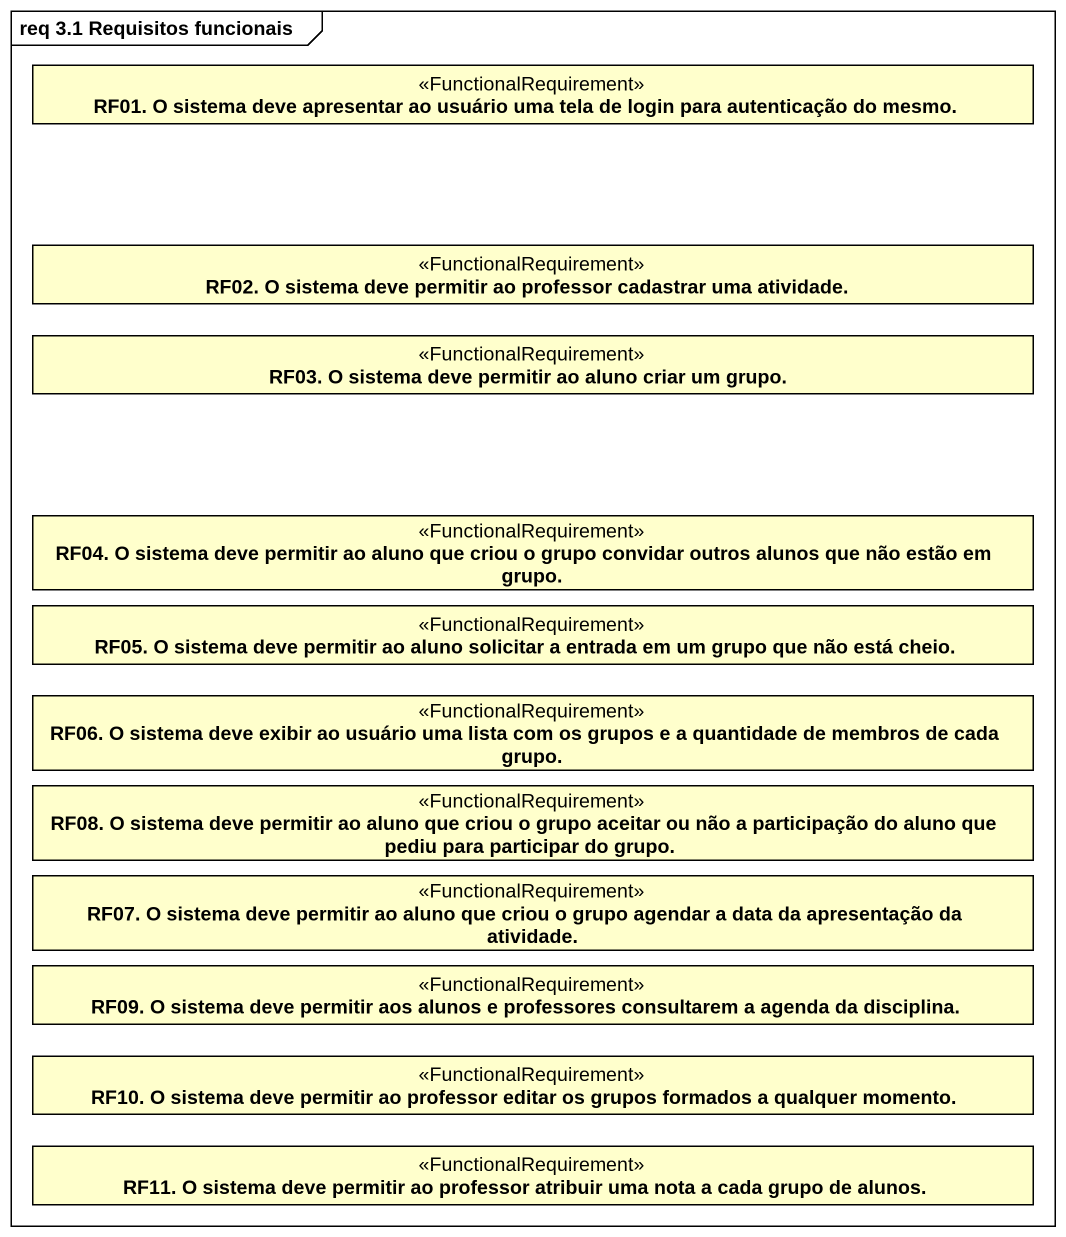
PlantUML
@startuml
mainframe req 3.1 Requisitos funcionais
hide circle
hide empty members
class "RF01. O sistema deve apresentar ao usuário uma tela de login para autenticação do mesmo." as RF01_O_sistema_deve <<FunctionalRequirement>>
class "RF02. O sistema deve permitir ao professor cadastrar uma atividade." as RF02_O_sistema_deve <<FunctionalRequirement>>
class "RF03. O sistema deve permitir ao aluno criar um grupo." as RF03_O_sistema_deve <<FunctionalRequirement>>
class "RF04. O sistema deve permitir ao aluno que criou o grupo convidar outros alunos que não estão em grupo." as RF04_O_sistema_deve <<FunctionalRequirement>>
class "RF05. O sistema deve permitir ao aluno solicitar a entrada em um grupo que não está cheio." as RF05_O_sistema_deve <<FunctionalRequirement>>
class "RF06. O sistema deve exibir ao usuário uma lista com os grupos e a quantidade de membros de cada grupo." as RF06_O_sistema_deve_exibir <<FunctionalRequirement>>
class "RF08. O sistema deve permitir ao aluno que criou o grupo aceitar ou não a participação do aluno que pediu para participar do grupo." as RF08_O_sistema_deve <<FunctionalRequirement>>
class "RF07. O sistema deve permitir ao aluno que criou o grupo agendar a data da apresentação da atividade." as RF07_O_sistema_deve <<FunctionalRequirement>>
class "RF09. O sistema deve permitir aos alunos e professores consultarem a agenda da disciplina." as RF09_O_sistema_deve <<FunctionalRequirement>>
class "RF10. O sistema deve permitir ao professor editar os grupos formados a qualquer momento." as RF10_O_sistema_deve <<FunctionalRequirement>>
class "RF11. O sistema deve permitir ao professor atribuir uma nota a cada grupo de alunos." as RF11_O_sistema_deve <<FunctionalRequirement>>
@enduml
